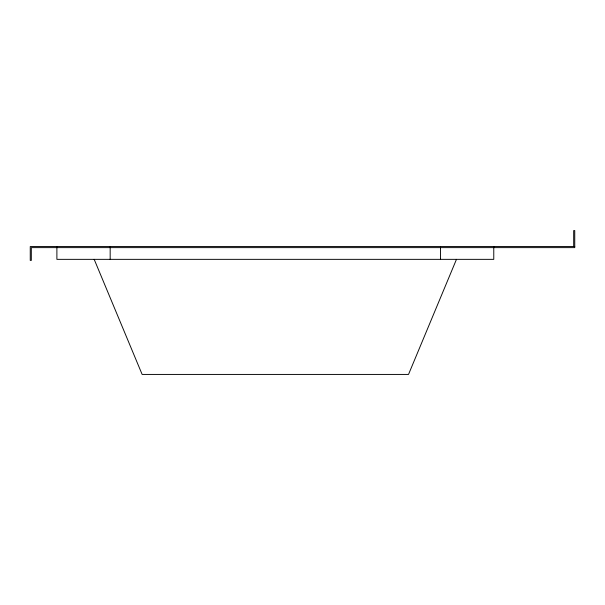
<?xml version="1.0" encoding="UTF-8"?>
<svg xmlns="http://www.w3.org/2000/svg" width="605" height="605" viewBox="0 0 605 605"><rect width="100%" height="100%" fill="white"/><g stroke="black" fill="none" stroke-linecap="round" stroke-linejoin="round"><path stroke-width="0.91" d="M456.473 259.348L408.526 374.427L142.137 374.427L94.183 259.348M574.75 246.56L30.25 246.56L30.25 260.407L31.316 260.407L31.316 247.626L574.75 247.626L574.75 230.573L573.684 230.573L573.684 246.56M493.771 246.56L493.771 259.348L56.893 259.348L56.893 246.56M440.493 246.56L440.493 259.348M110.171 246.56L110.171 259.348"/></g></svg>
